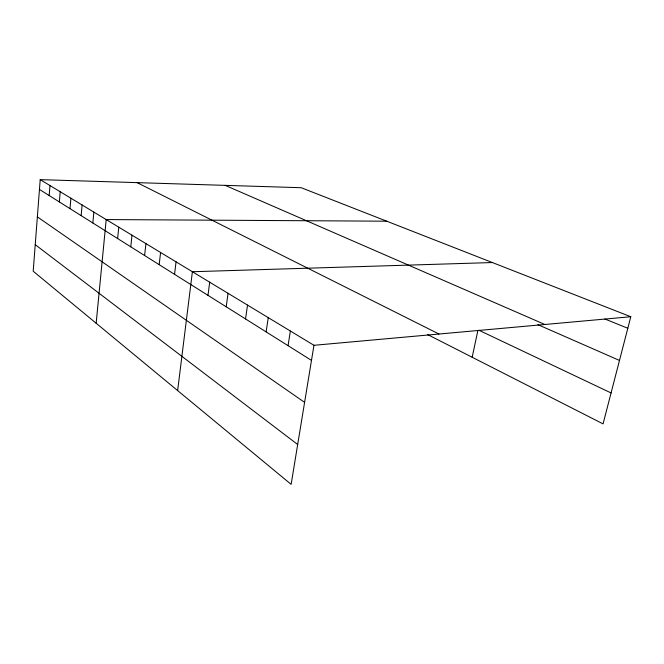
<?xml version="1.0" encoding="UTF-8"?>
<svg xmlns="http://www.w3.org/2000/svg" width="664" height="664" viewBox="0 0 664 664"><rect width="100%" height="100%" fill="white"/><g stroke="black" fill="none" stroke-linecap="round" stroke-linejoin="round"><path stroke-width="1" d="M40.205 179.637L33.2 271.227L291.139 484.363L313.964 345.297L40.205 179.637L301.19 187.713L630.8 316.736L603.061 423.881L427.732 334.623M49.186 195.548L49.983 185.555M59.362 201.939L60.208 191.738M70.01 208.629L70.907 198.212M81.157 215.642L82.112 204.993M92.852 222.988L93.865 212.107M96.155 323.252L106.198 219.568L386.722 221.195M117.636 238.559L118.781 227.188M130.783 246.825L132.003 235.189M144.611 255.516L145.914 243.605M159.186 264.679L160.58 252.478M174.557 274.34L176.051 261.84M177.637 390.573L192.394 271.734L492.373 262.546M207.99 295.347L209.7 282.2M226.208 306.801L228.042 293.305M245.555 318.952L247.523 305.091M266.131 331.884L268.256 317.633M288.068 345.67L290.359 331.012M472.17 357.249L477.814 330.805M313.964 345.297L630.8 316.736M604.871 318.994L627.82 328.257M225.204 185.364L544.845 324.48M537.873 324.646L619.487 360.444M478.918 330.249L611.071 392.947M137.116 182.633L438.97 334.025M39.458 189.431L311.491 360.394M37.358 216.862L304.593 402.376M35.233 244.667L297.679 444.506"/></g></svg>
